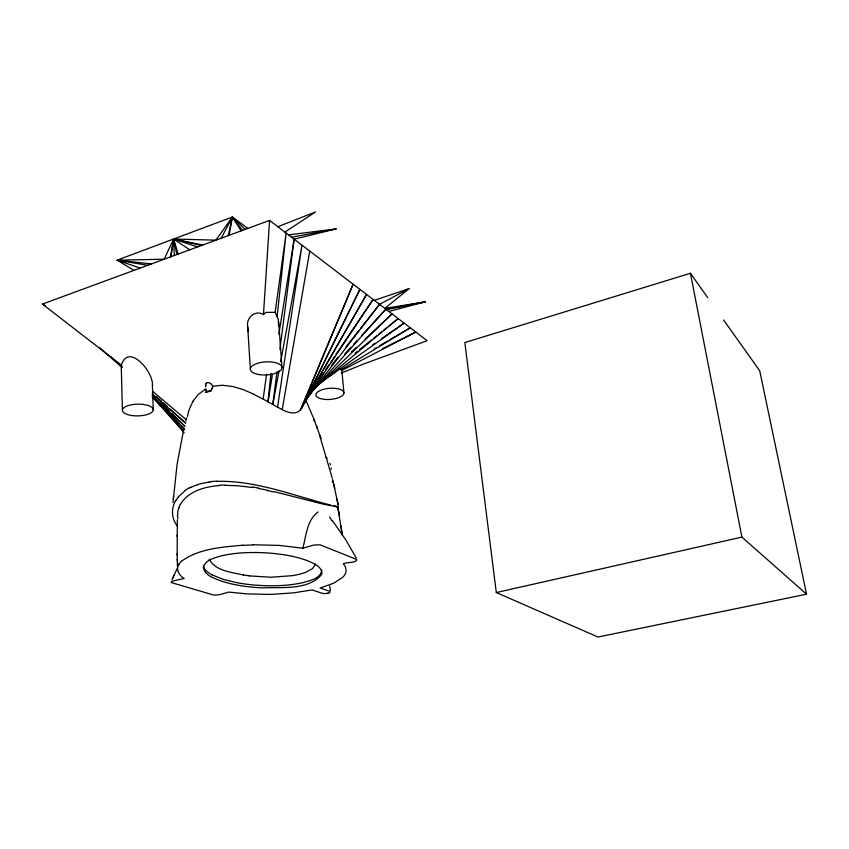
<?xml version="1.0" encoding="UTF-8"?>
<svg xmlns="http://www.w3.org/2000/svg" width="849" height="849" viewBox="0 0 849 849"><rect width="100%" height="100%" fill="white"/><g stroke="black" fill="none" stroke-linecap="round" stroke-linejoin="round"><path stroke-width="1.27" d="M177.367 519.705L177.133 554.811M177.017 536.335L177.038 535.167M152.395 386.115C154.327 372.615 128.645 342.073 121.343 365.144L42.45 304.08L269.568 220.4L427.143 340.693L363.595 364.009L341.309 373.051M278.599 325.655L278.239 319.213L275.14 312.305L286.113 233.029L277.103 316.656M250.359 369.092L247.675 326.706C245.923 317.855 255.262 309.471 263.466 314.576L269.568 220.4M173.026 502.449L177.101 464.148L183.766 429.254M173.514 496.092L173.249 499.467M271.001 373.38L267.944 401.779L272.773 404.495L277.007 371.692M279.894 349.385L294.136 239.163L336.162 228.912L288.533 234.886M266.586 374.186L263.148 399.051L267.838 401.715M206.084 390.476L206.01 392.503L210.796 390.901M205.702 384.65L205.66 385.69M170.936 256.738L173.599 239.025L215.901 240.171L232.382 217.026L247.866 228.402M268.051 401.747L272.433 374.43M278.897 334.113L294.136 239.163M206.095 390.466L206.243 389.649M187.512 416.424L188.393 412.412M303.146 404.464L301.692 408.029M170.511 256.897L173.599 239.025L202.784 245.011M300.376 409.95L353.131 284.192L301.512 408.242C297.628 415.628 288.002 412.879 282.229 409.589L309.736 251.071M253.108 544.761L279.523 545.419L302.87 548.221C306.139 535.942 306.924 519.811 318.152 512M229.134 235.3L232.382 217.026L117.12 260.165L133.962 270.364M279.024 370.801L272.816 404.485L277.538 407.159L302.011 245.17L280.679 361.738M315.552 564.086L312.464 568.713L305.566 572.364A30.002 8.182 -4.6 0 1 292.13 575.686L270.99 577.224L249.266 575.898M205.723 384.565L206.084 383.578M212.834 385.86L212.186 388.131M206.01 392.514L206.031 392.44A4.149 1.645 -2.2 0 1 210.892 390.89M228.243 235.629L232.382 217.026L245.17 229.389M188.425 412.274L189.518 408.751M185.889 420.987L186.769 417.761M332.415 482.296L332.532 479.621M189.55 408.634L192.946 401.29M212.186 388.142L211.953 388.746M339.324 368.784L341.022 369.633M171.954 579.888L177.239 568.459M211.942 388.757L210.563 390.964M172.708 578.073L173.939 575.24M201.478 245.488L173.599 239.025L164.144 259.242L117.12 260.165L140.191 268.072M301.586 408.273L359.902 289.36L302.488 406.491L366.566 294.444L306.998 397.693M221.175 238.229L232.382 217.026L242.485 230.376M180.275 504.614C188.085 491.21 204.62 486.689 219.127 485.617M176.019 500.05C170.893 507.989 171.286 519.174 177.653 526.327M303.698 403.434L305.682 399.996M179.097 564.044C175.202 569.212 179.436 575.696 184.18 578.498L172.963 581.003L171.105 582.159A4.839 1.284 -3.4 0 0 171.583 582.647L213.81 595.096L218.66 594.894L228.795 592.103L247.091 593.875L267.902 594.385A81.217 21.936 -4.6 0 0 273.219 594.268L293.531 592.857L312.199 589.928L321.994 593.26C323.957 593.833 331.354 593.812 329.953 591.36L320.222 587.996L333.753 583.167L342.508 577.49A80.835 21.586 -4.4 0 0 343.93 575.94C347.124 572.534 346.615 566.994 343.272 563.874C346.137 561.868 356.729 563.428 356.771 559.48L320.052 544.825L313.822 545.037L302.87 548.221M192.956 401.28L198.252 394.392L205.893 388.821M321.092 381.721L320.455 381.965M206.095 383.568L206.742 382.857M303.846 403.551L373.104 299.442L336.034 354.383M308.612 395.029L311.583 390.636M313.801 387.346L317.505 381.848M318.991 379.652L323.437 373.061M325.666 369.761L329.37 364.263M330.855 362.067L334.559 356.58M304.313 401.757L379.524 304.345L409.154 288.628L384.852 308.41L425.296 301.841L388.853 311.456M331.365 365.59L337.891 357.28M346.052 346.901L359.116 330.293M360.751 328.223L379.524 304.345M320.232 437.447L332.309 478.242M178.141 497.026L185.337 490.435M336.544 370.461L331.704 374.812L326.674 377.656M308.983 395.05L385.839 309.163L425.296 301.841L386.465 309.641M344.694 354.107L350.955 347.262M353.64 344.333L357.217 340.428M361.695 335.546L385.839 309.163M263.466 314.576L265.843 312.411L275.14 312.305M311.243 391.813L392.047 313.897L365.028 339.25M351.518 351.932L356.347 347.4M181.58 561.221C199.09 548.38 222.13 547.159 243.026 545.164M316.603 386.295L398.139 318.555L388.927 325.974M355.115 353.195L357.164 351.539M359.212 349.894L371.501 339.993M373.549 338.348L376.627 335.875M378.675 334.219L381.753 331.747M383.801 330.102L386.868 327.629M318.014 384.608L404.135 323.129L381.392 338.762M372.732 344.715L374.897 343.229M284.893 232.095L315.467 211.974L277.856 226.725M340.937 369.877L410.258 327.799L389.956 339.653M374.165 348.865L376.415 347.549M379.8 345.575L387.696 340.969M341.648 369.506L341.892 370.461L415.83 332.055L382.772 348.472M189.306 488.026L190.983 487.188M263.041 399.083L252.864 393.819M207.156 382.644L209.151 382.666L211.252 384.056M374.292 300.344L409.154 288.628M707.748 297.649L690.428 273.282L464.838 342.55L496.315 592.549L597.972 637.026L806.55 594.204L759.728 370.801L723.613 319.977M197.499 484.609L201.086 483.58M327.247 593.345L328.351 593.133M496.315 592.549L741.909 537.109L806.55 594.204M291.61 237.232L336.162 228.912M282.197 409.6L277.612 407.149M208.79 482.094L211.083 481.797M338.475 506.683L334.007 505.877M217.206 481.33C256.462 480.428 293.446 495.646 330.908 505.155M225.059 485.341L237.455 485.734L252.1 487.422M274.524 491.751L324.53 504.476L337.775 506.874L342.264 535.103M151.493 263.912L117.12 260.165L147.715 265.302M337.308 506.513L338.464 506.673M243.27 575.028C231.533 572.162 215.359 571.048 209.215 559.141M258.223 488.419L267.966 490.308M337.531 506.747L338.486 510.854M174.342 255.485L173.599 239.025L197.573 246.932M252.694 393.734L243.398 389.68L232.913 386.528L222.258 385.234L212.738 386.274L211.422 384.247M212.165 574.943L223.563 579.464L237.115 582.732A104.501 29.28 -4.8 0 0 241.01 583.401L245.074 584.006A90.97 25.279 -4.7 0 0 253.554 584.972C269.961 586.341 286.675 586.213 302.806 582.669C309.705 580.567 320.805 578.742 321.792 570.04M42.45 304.08L45.284 305.566M176.91 254.541L173.599 239.025L189.794 249.797M152.735 391.389L186.016 419.523M99.662 347.74L121.587 366.97M152.13 393.756L185.814 423.29L170.171 409.059M156.449 396.642L161.352 401.078M163.316 402.851L167.232 406.395M325.719 457.102L327.194 458.587M110.71 356.601L122.288 367.479M152.194 395.56L184.997 426.357L171.827 413.431M161.416 403.307L168.983 410.672M152.841 397.268L184.583 429.138M153.52 396.536L155.356 398.457M159.941 403.243L179.171 423.333M181.919 426.209L183.745 428.119M152.236 396.929L183.66 430.613M154.667 398.977L184.18 432.82M329.571 516.945L331.917 520.617M332.341 520.49L345.968 540.113L356.219 557.984M232.382 217.026L241.148 230.875M121.927 366.481L121.216 364.518L122.405 410.322M306.149 400.877L314.066 419.491L320.784 437.957M316.412 425.795L317.335 428.236M329.932 463.278L330.42 464.679M121.343 365.144L121.205 364.582M319.882 435.325L320.954 438.455M173.599 239.025L178.194 254.074M205.851 386.815L205.66 385.711M248.364 331.704L247.675 326.706M332.893 480.364L338.189 505.144L337.032 499.265M334.75 488.44L333.848 484.482M341.754 369.103L343.919 392.907A14.062 5.561 -4.5 0 1 322.928 399.168A14.062 5.561 -4.5 0 1 322.832 389.521A14.062 5.561 -4.5 0 1 343.919 392.907M690.428 273.282L741.909 537.109M203.335 565.975L204.471 568.798A96.935 27.147 -4.7 0 0 212.229 574.932M339.207 515.014L338.528 511.236L339.059 514.218M329.72 586.012L330.42 590.426M340.873 525.499L342.211 534.743M331.121 468.011L331.237 469.285M278.631 321.495L281.953 367.373M152.406 385.595L153.255 409.855A15.431 5.879 -1.1 0 1 129.95 415.203A15.431 5.879 -1.1 0 1 130.29 405.026A15.431 5.879 -1.1 0 1 153.255 409.855M177.112 554.004L177.452 566.559M177.239 559.512L177.25 560.202M177.579 515.332L177.961 510.854A83.308 37.802 -8.6 0 1 178.948 507.946M252.344 486.997A82.82 26.022 6.3 0 1 258.563 488.026M267.297 490.563A93.241 16.439 8.6 0 1 273.739 491.964M218.957 485.32A59.43 30.628 7 0 1 224.943 485.044M191.099 487.262A57.085 31.997 9.3 0 1 197.615 484.705M201.234 483.675A57.085 31.997 9.3 0 1 208.928 482.179M210.955 481.616A60.311 32.973 8.8 0 1 217.111 481.128M337.669 507.076A109.362 3.152 18 0 1 336.236 506.906M177.929 518.452A95.375 41.856 -17.6 0 1 177.505 515.354M176.189 500.072A73.704 37.144 0.3 0 1 178.343 497.068M185.188 490.361A60.332 33.281 8.3 0 1 189.136 487.931M178.842 507.957A78.501 36.263 -5.8 0 1 180.381 504.614M249.436 575.813A84.667 23.857 -4.6 0 1 243.461 574.953M178.98 564.044A75.794 21.002 -4.1 0 1 181.389 561.21M243.005 545.376A75.593 20.503 -4 0 1 252.981 544.973M203.41 567.312C204.567 576.015 215.306 578.594 222.194 581.374C235.215 585.449 248.863 587.2 262.458 587.879C281.433 586.903 308.718 590.745 321.845 574.168C322.429 566.241 312.697 563.057 306.818 560.457C293.245 555.554 278.78 553.622 264.432 552.773C249.839 552.105 235.024 552.572 220.761 556.01C214.436 558.026 205.267 559.852 203.41 567.312M314.183 420.053L313.674 418.822L314.629 421.168L314.183 420.053M257.894 374.367A15.823 6.548 -3.1 0 0 281.964 367.861A15.823 6.548 -3.1 0 0 258.627 362.979A15.823 6.548 -3.1 0 0 257.894 374.367"/></g></svg>
